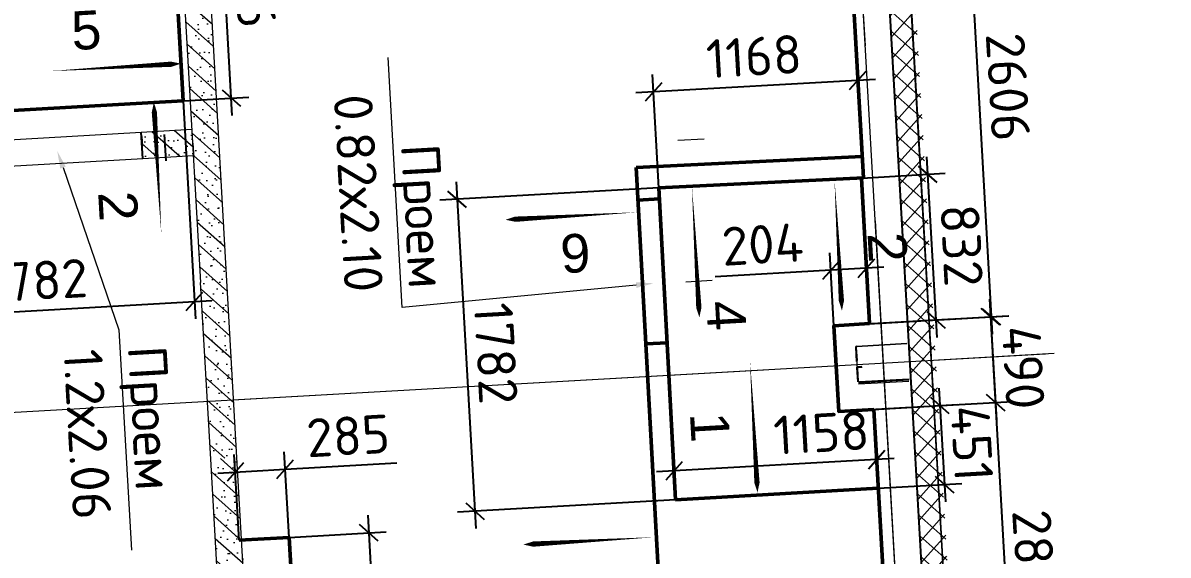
# Model space of a CAD drawing. Header units: metres. Extents: x 107714.6 to 107779.2, y 110780.1 to 110851.4.
# Drawn here: x 107724.92 to 107731.45, y 110825.01 to 110828.05 of the extents above; entities that cross this region are included whole.
import ezdxf
from ezdxf import colors
from ezdxf.entities.mleader import LeaderData, LeaderLine
from ezdxf.math import Vec2, Vec3

# ---------------------------------------------------------------- set-up
doc = ezdxf.new("R2010")
doc.units = ezdxf.units.M
doc.header["$PDMODE"] = 35
doc.header["$PDSIZE"] = 0.001
for name, pattern in [('_ШПТ__20_т__2_5__Линия сетки', [25, 20, -2.5, 0, -2.5]), ('CENTER', [50.8, 31.75, -6.35, 6.35, -6.35]), ('XKITLINE00', [0]), ('XKITLINE02', [4, 2, -2]), ('XKITLINE03', [6, 3, -1, 1, -1]), ('невидимаяX2', [19.05, 12.7, -6.35])]:
    doc.linetypes.add(name, pattern=pattern)
for name, color, linetype in [('2023.11.08_В_ОТКЛОНЕНИЯ', 7, 'Continuous'), ('_1-1_ Внутренние стены', 7, 'Continuous'), ('размеры факт', 7, 'Continuous')]:
    doc.layers.add(name, color=color, linetype=linetype)
for name, color, linetype, lineweight in [('Other', 250, 'Continuous', 0), ('Part', 5, 'Continuous', 0), ('ГКЛ', 250, 'Continuous', 50), ('ОСИ', 251, 'CENTER', 18), ('панели', 7, 'Continuous', 9), ('Стены', 7, 'Continuous', 18), ('Стены разрез', 7, 'Continuous', 30)]:
    doc.layers.add(name, color=color, linetype=linetype, lineweight=lineweight)
doc.styles.add('AxeAndPointZ', font='arial.ttf')
doc.styles.add('GOST 2.304 type A', font='isocpeur.ttf')
doc.styles.add('ISOCPEUR', font='isocpeur.ttf', dxfattribs={"height": 375})
doc.dimstyles.new('ISO-25', dxfattribs={"dimtxt": 0.22, "dimasz": 0.1, "dimexe": 0.1, "dimexo": 0, "dimgap": 0.06, "dimtad": 1, "dimdec": 0, "dimlfac": 1000, "dimtxsty": 'GOST 2.304 type A', "dimblk": 'OBLIQUE', "dimcen": 2.5, "dimdle": 0.1, "dimadec": 0, "dimazin": 0, "dimtfac": 1, "dimtdec": 0, "dimtmove": 0, "dimatfit": 3, "dimfxl": 1, "dimarcsym": 0})

# ---------------------------------------------------------------- blocks, each defined once
blk = doc.blocks.new('_Oblique')
at = {"color": 0, "linetype": 'ByBlock', "lineweight": -2}
blk.add_line((-0.5, -0.5), (0.5, 0.5), dxfattribs=at)
blk = doc.blocks.new('*D45')
at = {"layer": 'Defpoints', "color": 0, "lineweight": 9, "transparency": 16777216}
for p in [(107729.3273, 110828.9189, 0.021), (107729.7627, 110826.3335, 0.021), (107730.4445, 110826.3722)]:
    blk.add_point(p, dxfattribs=at)
at = {"layer": 'ГКЛ', "color": 0, "lineweight": -2, "transparency": 16777216}
for p, q in [((107730.291, 110829.0739), (107730.4502, 110826.2724)), ((107729.3273, 110828.9189), (107730.3965, 110828.9797)), ((107729.7627, 110826.3335), (107730.5444, 110826.3779))]:
    blk.add_line(p, q, dxfattribs=at)
at = {"layer": 'ГКЛ', "color": 0, "lineweight": -2, "transparency": 16777216, "xscale": 0.1, "yscale": 0.1, "zscale": 0.1}
for p, rotation in [((107730.2967, 110828.974), 93.25304974487426), ((107730.4445, 110826.3722), 273.2530497448743)]:
    blk.add_blockref('_Oblique', p, dxfattribs=dict(at, rotation=rotation))
at = {"layer": 'ГКЛ', "color": 0, "lineweight": 9, "transparency": 16777216, "insert": (107730.5403, 110827.6828), "char_height": 0.22, "attachment_point": 5, "rotation": 273.25305, "style": 'GOST 2.304 type A'}
blk.add_mtext('2606', dxfattribs=at)
blk = doc.blocks.new('*D46')
at = {"layer": 'Defpoints', "color": 0, "lineweight": 9, "transparency": 16777216}
for p in [(107729.7627, 110826.3335, 0.021), (107730.4684, 110825.8828), (107729.7865, 110825.844)]:
    blk.add_point(p, dxfattribs=at)
at = {"layer": 'ГКЛ', "color": 0, "lineweight": -2, "transparency": 16777216}
for p, q in [((107730.4349, 110826.4718), (107730.474, 110825.7829)), ((107729.7627, 110826.3335), (107730.5404, 110826.3777)), ((107729.7865, 110825.844), (107730.5682, 110825.8885))]:
    blk.add_line(p, q, dxfattribs=at)
at = {"layer": 'ГКЛ', "color": 0, "lineweight": -2, "transparency": 16777216, "xscale": 0.1, "yscale": 0.1, "zscale": 0.1}
for p, rotation in [((107730.4405, 110826.372), 93.25304974487426), ((107730.4684, 110825.8828), 273.2530497448743)]:
    blk.add_blockref('_Oblique', p, dxfattribs=dict(at, rotation=rotation))
at = {"layer": 'ГКЛ', "color": 0, "lineweight": 9, "transparency": 16777216, "insert": (107730.6273, 110826.0829), "char_height": 0.22, "attachment_point": 5, "rotation": 273.25305, "style": 'GOST 2.304 type A'}
blk.add_mtext('490', dxfattribs=at)
blk = doc.blocks.new('*D47')
at = {"layer": 'Defpoints', "color": 0, "lineweight": 9, "transparency": 16777216}
for p in [(107729.5471, 110826.3212, 0.021), (107730.6031, 110823.5125), (107729.9093, 110823.4731, 0.021)]:
    blk.add_point(p, dxfattribs=at)
at = {"layer": 'ГКЛ', "color": 0, "lineweight": -2, "transparency": 16777216}
for p, q in [((107730.4349, 110826.4718), (107730.6087, 110823.4127)), ((107729.5471, 110826.3212), (107730.5404, 110826.3777)), ((107729.9093, 110823.4731), (107730.7029, 110823.5182))]:
    blk.add_line(p, q, dxfattribs=at)
at = {"layer": 'ГКЛ', "color": 0, "lineweight": -2, "transparency": 16777216, "xscale": 0.1, "yscale": 0.1, "zscale": 0.1}
for p, rotation in [((107730.4405, 110826.372), 93.25304974487426), ((107730.6031, 110823.5125), 273.2530497448743)]:
    blk.add_blockref('_Oblique', p, dxfattribs=dict(at, rotation=rotation))
at = {"layer": 'ГКЛ', "color": 0, "lineweight": 9, "transparency": 16777216, "insert": (107730.6915, 110824.9519), "char_height": 0.22, "attachment_point": 5, "rotation": 273.25305, "style": 'GOST 2.304 type A'}
blk.add_mtext('2864', dxfattribs=at)
blk = doc.blocks.new('*D51')
at = {"layer": 'Defpoints', "color": 0, "lineweight": 9, "transparency": 16777216}
for p in [(107729.5291, 110826.6374), (107729.5471, 110826.3212, 0.021), (107729.7507, 110826.3328, 0.021)]:
    blk.add_point(p, dxfattribs=at)
at = {"layer": 'ГКЛ', "color": 0, "lineweight": -2, "transparency": 16777216}
for p, q in [((107729.5471, 110826.3212), (107729.5234, 110826.7372)), ((107729.7507, 110826.3328), (107729.7271, 110826.7488)), ((107729.8326, 110826.6546), (107729.5291, 110826.6374)), ((107729.5291, 110826.6374), (107728.8702, 110826.5999))]:
    blk.add_line(p, q, dxfattribs=at)
at = {"layer": 'ГКЛ', "color": 0, "lineweight": -2, "transparency": 16777216, "xscale": 0.1, "yscale": 0.1, "zscale": 0.1}
for p, rotation in [((107729.5291, 110826.6374), 183.2530497448743), ((107729.7328, 110826.649), 3.253049744874268)]:
    blk.add_blockref('_Oblique', p, dxfattribs=dict(at, rotation=rotation))
at = {"layer": 'ГКЛ', "color": 0, "lineweight": 9, "transparency": 16777216, "insert": (107729.1401, 110826.7855), "char_height": 0.22, "attachment_point": 5, "rotation": 3.25305, "style": 'GOST 2.304 type A'}
blk.add_mtext('204', dxfattribs=at)
blk = doc.blocks.new('*D100')
at = {"layer": 'Defpoints', "color": 0, "lineweight": 9, "transparency": 16777216}
for p in [(107729.6747, 110825.8377, 0.021), (107730.1775, 110825.4149), (107729.5266, 110825.3779)]:
    blk.add_point(p, dxfattribs=at)
at = {"layer": 'ГКЛ', "color": 0, "lineweight": -2, "transparency": 16777216}
for p, q in [((107730.1462, 110825.9646), (107730.1831, 110825.3151)), ((107729.6747, 110825.8377), (107730.2517, 110825.8705)), ((107729.5266, 110825.3779), (107730.2773, 110825.4206))]:
    blk.add_line(p, q, dxfattribs=at)
at = {"layer": 'ГКЛ', "color": 0, "lineweight": -2, "transparency": 16777216, "xscale": 0.1, "yscale": 0.1, "zscale": 0.1}
for p, rotation in [((107730.1519, 110825.8648), 93.25304974487426), ((107730.1775, 110825.4149), 273.2530497448743)]:
    blk.add_blockref('_Oblique', p, dxfattribs=dict(at, rotation=rotation))
at = {"layer": 'ГКЛ', "color": 0, "lineweight": 9, "transparency": 16777216, "insert": (107730.3344, 110825.6495), "char_height": 0.22, "attachment_point": 5, "rotation": 273.25305, "style": 'GOST 2.304 type A'}
blk.add_mtext('451', dxfattribs=at)
blk = doc.blocks.new('*D101')
at = {"layer": 'Defpoints', "color": 0, "lineweight": 9, "transparency": 16777216}
for p in [(107729.7054, 110827.1635), (107730.0825, 110827.1849), (107729.7627, 110826.3335)]:
    blk.add_point(p, dxfattribs=at)
at = {"layer": 'ГКЛ', "color": 0, "lineweight": -2, "transparency": 16777216}
for p, q in [((107730.1354, 110826.2545), (107730.0768, 110827.2847)), ((107729.7054, 110827.1635), (107730.1823, 110827.1906)), ((107729.7627, 110826.3335), (107730.2295, 110826.36))]:
    blk.add_line(p, q, dxfattribs=at)
at = {"layer": 'ГКЛ', "color": 0, "lineweight": -2, "transparency": 16777216, "xscale": 0.1, "yscale": 0.1, "zscale": 0.1}
for p, rotation in [((107730.0825, 110827.1849), 93.25304974487426), ((107730.1297, 110826.3543), 273.2530497448743)]:
    blk.add_blockref('_Oblique', p, dxfattribs=dict(at, rotation=rotation))
at = {"layer": 'ГКЛ', "color": 0, "lineweight": 9, "transparency": 16777216, "insert": (107730.2758, 110826.7793), "char_height": 0.22, "attachment_point": 5, "rotation": 273.25305, "style": 'GOST 2.304 type A'}
blk.add_mtext('832', dxfattribs=at)
blk = doc.blocks.new('*D106')
at = {"layer": 'Defpoints', "color": 0, "lineweight": 9, "transparency": 16777216}
for p in [(107728.6346, 110825.4921), (107729.8001, 110825.3933), (107728.644, 110825.3282)]:
    blk.add_point(p, dxfattribs=at)
at = {"layer": 'ГКЛ', "color": 0, "lineweight": -2, "transparency": 16777216}
for p, q in [((107729.8001, 110825.3933), (107729.7851, 110825.6576)), ((107729.8906, 110825.5635), (107728.5348, 110825.4864)), ((107728.644, 110825.3282), (107728.629, 110825.5919))]:
    blk.add_line(p, q, dxfattribs=at)
at = {"layer": 'ГКЛ', "color": 0, "lineweight": -2, "transparency": 16777216, "xscale": 0.1, "yscale": 0.1, "zscale": 0.1}
for p, rotation in [((107729.7908, 110825.5578), 3.253049744874268), ((107728.6346, 110825.4921), 183.2530497448743)]:
    blk.add_blockref('_Oblique', p, dxfattribs=dict(at, rotation=rotation))
at = {"layer": 'ГКЛ', "color": 0, "lineweight": 9, "transparency": 16777216, "insert": (107729.4756, 110825.7101), "char_height": 0.22, "attachment_point": 5, "rotation": 3.25305, "style": 'GOST 2.304 type A'}
blk.add_mtext('1158', dxfattribs=at)
blk = doc.blocks.new('*D107')
at = {"layer": 'Defpoints', "color": 0, "lineweight": 9, "transparency": 16777216}
for p in [(107728.5488, 110827.1078), (107728.644, 110825.3282), (107727.4997, 110825.2632)]:
    blk.add_point(p, dxfattribs=at)
at = {"layer": 'ГКЛ', "color": 0, "lineweight": -2, "transparency": 16777216}
for p, q in [((107728.5488, 110827.1078), (107727.2987, 110827.0368)), ((107727.3929, 110827.1423), (107727.5054, 110825.1633)), ((107728.644, 110825.3282), (107727.3999, 110825.2575))]:
    blk.add_line(p, q, dxfattribs=at)
at = {"layer": 'ГКЛ', "color": 0, "lineweight": -2, "transparency": 16777216, "xscale": 0.1, "yscale": 0.1, "zscale": 0.1}
for p, rotation in [((107727.3986, 110827.0425), 93.25304974487426), ((107727.4997, 110825.2632), 273.2530497448743)]:
    blk.add_blockref('_Oblique', p, dxfattribs=dict(at, rotation=rotation))
at = {"layer": 'ГКЛ', "color": 0, "lineweight": 9, "transparency": 16777216, "insert": (107727.6189, 110826.1625), "char_height": 0.22, "attachment_point": 5, "rotation": 273.25305, "style": 'GOST 2.304 type A'}
blk.add_mtext('1782', dxfattribs=at)
blk = doc.blocks.new('*D108')
at = {"layer": 'Defpoints', "color": 0, "lineweight": 9, "transparency": 16777216}
for p in [(107728.5177, 110827.6547), (107729.7155, 110827.1639), (107728.5488, 110827.1078)]:
    blk.add_point(p, dxfattribs=at)
at = {"layer": 'ГКЛ', "color": 0, "lineweight": -2, "transparency": 16777216}
for p, q in [((107729.7155, 110827.1639), (107729.6782, 110827.8209)), ((107728.5488, 110827.1078), (107728.5121, 110827.7546)), ((107729.7837, 110827.7267), (107728.4179, 110827.6491))]:
    blk.add_line(p, q, dxfattribs=at)
at = {"layer": 'ГКЛ', "color": 0, "lineweight": -2, "transparency": 16777216, "xscale": 0.1, "yscale": 0.1, "zscale": 0.1}
for p, rotation in [((107729.6838, 110827.721), 3.253049744874268), ((107728.5177, 110827.6547), 183.2530497448743)]:
    blk.add_blockref('_Oblique', p, dxfattribs=dict(at, rotation=rotation))
at = {"layer": 'ГКЛ', "color": 0, "lineweight": 9, "transparency": 16777216, "insert": (107729.0911, 110827.8576), "char_height": 0.22, "attachment_point": 5, "rotation": 3.25305, "style": 'GOST 2.304 type A'}
blk.add_mtext('1168', dxfattribs=at)
blk = doc.blocks.new('*D133')
at = {"layer": 'Defpoints', "color": 0, "lineweight": 9, "transparency": 16777216}
for p in [(107725.8346, 110827.6045), (107724.0554, 110827.5034), (107725.8996, 110826.4596)]:
    blk.add_point(p, dxfattribs=at)
at = {"layer": 'ГКЛ', "color": 0, "lineweight": -2, "transparency": 16777216}
for p, q in [((107725.8346, 110827.6045), (107725.9053, 110826.3598)), ((107724.0554, 110827.5034), (107724.1262, 110826.2586)), ((107724.0207, 110826.3528), (107725.9995, 110826.4653))]:
    blk.add_line(p, q, dxfattribs=at)
at = {"layer": 'ГКЛ', "color": 0, "lineweight": -2, "transparency": 16777216, "xscale": 0.1, "yscale": 0.1, "zscale": 0.1}
for p, rotation in [((107725.8996, 110826.4596), 3.253049745424537), ((107724.1205, 110826.3585), 183.2530497454245)]:
    blk.add_blockref('_Oblique', p, dxfattribs=dict(at, rotation=rotation))
at = {"layer": 'ГКЛ', "color": 0, "lineweight": 9, "transparency": 16777216, "insert": (107725.0004, 110826.5788), "char_height": 0.22, "attachment_point": 5, "rotation": 3.25305, "style": 'GOST 2.304 type A'}
blk.add_mtext('1782', dxfattribs=at)
blk = doc.blocks.new('*D134')
at = {"layer": 'Defpoints', "color": 0, "lineweight": 9, "transparency": 16777216}
for p in [(107725.757, 110828.9683), (107726.0323, 110828.984), (107725.8346, 110827.6045)]:
    blk.add_point(p, dxfattribs=at)
at = {"layer": 'ГКЛ', "color": 0, "lineweight": -2, "transparency": 16777216}
for p, q in [((107726.1155, 110827.5203), (107726.0267, 110829.0838)), ((107725.757, 110828.9683), (107726.1322, 110828.9897)), ((107725.8346, 110827.6045), (107726.2097, 110827.6259))]:
    blk.add_line(p, q, dxfattribs=at)
at = {"layer": 'ГКЛ', "color": 0, "lineweight": -2, "transparency": 16777216, "xscale": 0.1, "yscale": 0.1, "zscale": 0.1}
for p, rotation in [((107726.0323, 110828.984), 93.25304974542452), ((107726.1099, 110827.6202), 273.2530497454246)]:
    blk.add_blockref('_Oblique', p, dxfattribs=dict(at, rotation=rotation))
at = {"layer": 'ГКЛ', "color": 0, "lineweight": 9, "transparency": 16777216, "insert": (107726.2408, 110828.3117), "char_height": 0.22, "attachment_point": 5, "rotation": 273.25305, "style": 'GOST 2.304 type A'}
blk.add_mtext('1366', dxfattribs=at)
blk = doc.blocks.new('*D139')
at = {"layer": 'Defpoints', "color": 0, "lineweight": 9, "transparency": 16777216}
for p in [(107726.4173, 110825.5021), (107726.1548, 110825.0973, -0.027), (107726.4394, 110825.1134, -0.027)]:
    blk.add_point(p, dxfattribs=at)
at = {"layer": 'ГКЛ', "color": 0, "lineweight": -2, "transparency": 16777216}
for p, q in [((107726.4394, 110825.1134), (107726.4116, 110825.6019)), ((107726.1548, 110825.0973), (107726.1271, 110825.5858)), ((107726.4173, 110825.5021), (107727.0543, 110825.5383)), ((107726.0329, 110825.4802), (107726.4173, 110825.5021))]:
    blk.add_line(p, q, dxfattribs=at)
at = {"layer": 'ГКЛ', "color": 0, "lineweight": -2, "transparency": 16777216, "xscale": 0.1, "yscale": 0.1, "zscale": 0.1}
for p, rotation in [((107726.1327, 110825.4859), 183.2530497454245), ((107726.4173, 110825.5021), 3.253049745424537)]:
    blk.add_blockref('_Oblique', p, dxfattribs=dict(at, rotation=rotation))
at = {"layer": 'ГКЛ', "color": 0, "lineweight": 9, "transparency": 16777216, "insert": (107726.776, 110825.6928), "char_height": 0.22, "attachment_point": 5, "rotation": 3.25305, "style": 'GOST 2.304 type A'}
blk.add_mtext('285', dxfattribs=at)
blk = doc.blocks.new('*D140')
at = {"layer": 'Defpoints', "color": 0, "lineweight": 9, "transparency": 16777216}
for p in [(107726.4394, 110825.1134), (107726.4637, 110824.6851, -0.027), (107726.9185, 110824.711)]:
    blk.add_point(p, dxfattribs=at)
at = {"layer": 'ГКЛ', "color": 0, "lineweight": -2, "transparency": 16777216}
for p, q in [((107726.8885, 110825.2391), (107726.9185, 110824.711)), ((107726.4394, 110825.1134), (107726.994, 110825.1449)), ((107726.4637, 110824.6851), (107727.0183, 110824.7166)), ((107726.9185, 110824.711), (107726.9559, 110824.052))]:
    blk.add_line(p, q, dxfattribs=at)
at = {"layer": 'ГКЛ', "color": 0, "lineweight": -2, "transparency": 16777216, "xscale": 0.1, "yscale": 0.1, "zscale": 0.1}
for p, rotation in [((107726.8941, 110825.1393), 93.25304974542452), ((107726.9185, 110824.711), 273.2530497454246)]:
    blk.add_blockref('_Oblique', p, dxfattribs=dict(at, rotation=rotation))
at = {"layer": 'ГКЛ', "color": 0, "lineweight": 9, "transparency": 16777216, "insert": (107727.1098, 110824.3412), "char_height": 0.22, "attachment_point": 5, "rotation": 273.25305, "style": 'GOST 2.304 type A'}
blk.add_mtext('429', dxfattribs=at)

msp = doc.modelspace()

# ---------------------------------------------------------------- hatches: boundary and pattern name
at = {"layer": '_1-1_ Внутренние стены', "linetype": 'Continuous', "lineweight": 0, "true_color": 0x000000}
h = msp.add_hatch(dxfattribs=at)
h.set_pattern_fill('ГАЗОБЕТОН_0004', color=18, scale=0.001, angle=-86.74695, style=0, pattern_type=2)
h.set_pattern_definition([(318.25305, (107717.72832, 110785.48446), (0.05992578, 0.06714835), []), (3.25305, (107717.78824, 110785.55161), (-0.00459642, 0.08086948), [0, -0.054, 0, -0.081]), (68.25305, (107717.85539, 110785.491684), (0.07523517, -0.03001115), [0, -0.0396, 0, -0.0684])])
h.paths.add_polyline_path([(107725.9387, 110829.1524), (107725.789, 110829.1439), (107725.9927, 110825.5597), (107726.1425, 110825.5682)])
h = msp.add_hatch(dxfattribs=at)
h.set_pattern_fill('ГАЗОБЕТОН_0004', color=18, scale=0.001, angle=-86.74695, style=0, pattern_type=2)
h.set_pattern_definition([(318.25305, (107720.7186, 110783.9473), (0.05992578, 0.06714835), []), (3.25305, (107720.77852, 110784.014444), (-0.00459642, 0.08086948), [0, -0.054, 0, -0.081]), (68.25305, (107720.84567, 110783.95452), (0.07523517, -0.03001115), [0, -0.0396, 0, -0.0684])])
h.paths.add_polyline_path([(107725.5959, 110827.4258), (107725.8857, 110827.4423), (107725.8942, 110827.2925), (107725.6044, 110827.2761)])
h = msp.add_hatch(dxfattribs=at)
h.set_pattern_fill('ГАЗОБЕТОН_0004', color=18, scale=0.001, angle=-86.74695, style=0, pattern_type=2)
h.set_pattern_definition([(318.25305, (107717.932035, 110781.90025), (0.05992578, 0.06714835), []), (3.25305, (107717.99196, 110781.967395), (-0.00459642, 0.08086948), [0, -0.054, 0, -0.081]), (68.25305, (107718.05911, 110781.90747), (0.07523517, -0.03001115), [0, -0.0396, 0, -0.0684])])
h.paths.add_polyline_path([(107726.1425, 110825.5682), (107725.9927, 110825.5597), (107726.1326, 110823.0987), (107726.2823, 110823.1072)])
at = {"layer": 'панели', "lineweight": 9}
h = msp.add_hatch(dxfattribs=at)
h.set_pattern_fill('FP_5', color=256, scale=0.001, angle=-86.74695, style=0, pattern_type=2)
h.set_pattern_definition([(318.25305, (107716.84761, 110843.49968), (0.05659657, 0.0634179), []), (48.25305, (107716.84761, 110843.49968), (-0.0634179, 0.05659657), [])])
h.paths.add_polyline_path([(107730.1462, 110823.2317), (107730.2919, 110823.2399), (107729.9526, 110829.2103), (107729.8068, 110829.202), (107730.1387, 110823.3623)], flags=0)
h = msp.add_hatch(dxfattribs=at)
h.set_pattern_fill('FP_4', color=256, scale=0.001, angle=-86.74695, style=0, pattern_type=2)
h.set_pattern_definition([(318.25305, (107716.82265, 110843.49826), (0.0998763, 0.1119139), [])])
h.paths.add_polyline_path([(107730.267, 110823.2385), (107730.269, 110823.2386), (107729.9296, 110829.209), (107729.9276, 110829.2089), (107730.2595, 110823.3692)], flags=0)

# ---------------------------------------------------------------- linework, layer by layer
msp.add_lwpolyline([(107725.6045, 110827.2755), (107725.596, 110827.4252)])
at = {"elevation": 20.5633}
msp.add_lwpolyline([(107725.7274, 110827.4112), (107725.7359, 110827.2614)], dxfattribs=at)
at = {"layer": '2023.11.08_В_ОТКЛОНЕНИЯ'}
for points in [[(107725.0737, 110827.7738, 0, 0, 0), (107725.8225, 110827.8164, 0, 0.16, 0), (107725.523, 110827.7993, 0.03, 0.03, 0), (107725.0737, 110827.7738, 0, 0, 0)], [(107725.7106, 110826.8463, 0, 0, 0), (107725.668, 110827.5951, 0, 0.16, 0), (107725.685, 110827.2956, 0.03, 0.03, 0), (107725.7106, 110826.8463, 0, 0, 0)], [(107729.5503, 110827.156, 0, 0, 0), (107729.5929, 110826.4072, 0, 0.16, 0), (107729.5758, 110826.7067, 0.03, 0.03, 0), (107729.5503, 110827.156, 0, 0, 0)], [(107728.7372, 110827.1169, 0, 0, 0), (107728.7798, 110826.3681, 0, 0.16, 0), (107728.7628, 110826.6676, 0.03, 0.03, 0), (107728.7372, 110827.1169, 0, 0, 0)], [(107729.0686, 110826.1178, 0, 0, 0), (107729.1112, 110825.369, 0, 0.16, 0), (107729.0942, 110825.6685, 0.03, 0.03, 0), (107729.0686, 110826.1178, 0, 0, 0)]]:
    msp.add_lwpolyline(points, format="xyseb", dxfattribs=at)
at = {"layer": '2023.11.08_В_ОТКЛОНЕНИЯ', "elevation": -0.009}
for points in [[(107728.4229, 110826.9681, 0, 0, 0), (107727.6741, 110826.9255, 0, 0.16, 0), (107727.9736, 110826.9425, 0.03, 0.03, 0), (107728.4229, 110826.9681, 0, 0, 0)], [(107728.5245, 110825.1143, 0, 0, 0), (107727.7757, 110825.0718, 0, 0.16, 0), (107728.0752, 110825.0888, 0.03, 0.03, 0), (107728.5245, 110825.1143, 0, 0, 0)]]:
    msp.add_lwpolyline(points, format="xyseb", dxfattribs=at)
at = {"layer": 'Other', "linetype": 'XKITLINE03', "lineweight": 15}
for p, q in [((107728.76, 110844.8903), (107731.3824, 110798.752)), ((107726.1502, 110825.8992), (107730.8027, 110826.1636))]:
    msp.add_line(p, q, dxfattribs=at)
at = {"layer": 'Part', "color": 0, "linetype": 'XKITLINE00', "lineweight": 9}
for p, q in [((107729.6697, 110826.1979), (107729.6697, 110826.1988)), ((107729.6697, 110826.1979), (107729.6743, 110826.117)), ((107729.6722, 110826.1986), (107729.6722, 110826.198)), ((107729.6723, 110826.1956), (107729.6723, 110826.1965)), ((107729.6723, 110826.1956), (107729.6765, 110826.1226)), ((107729.6748, 110826.1963), (107729.6748, 110826.1957)), ((107729.6748, 110826.1957), (107729.6789, 110826.1228)), ((107729.6749, 110826.2046), (107729.6758, 110826.2048)), ((107729.676, 110826.2023), (107729.6754, 110826.2022)), ((107729.6758, 110826.2048), (107729.9623, 110826.221)), ((107729.676, 110826.2023), (107729.9626, 110826.2186)), ((107729.6775, 110826.2023), (107729.6783, 110826.2024)), ((107729.6763, 110826.0821), (107729.6763, 110826.083)), ((107729.6763, 110826.0821), (107729.6809, 110826.0012)), ((107729.6788, 110826.0828), (107729.6788, 110826.0821)), ((107729.6788, 110826.0821), (107729.6833, 110826.0014)), ((107729.6791, 110826.0768), (107729.6791, 110826.0777)), ((107729.6791, 110826.0768), (107729.6832, 110826.0038)), ((107729.6816, 110826.0775), (107729.6816, 110826.0769)), ((107729.6816, 110826.0769), (107729.6857, 110826.004)), ((107729.6826, 110826.0865), (107729.682, 110826.0864)), ((107729.706, 110826.0878), (107729.6826, 110826.0865)), ((107729.6843, 110826.0835), (107729.6851, 110826.0836)), ((107729.6853, 110826.0811), (107729.6848, 110826.081)), ((107729.6851, 110826.0836), (107729.7086, 110826.0849)), ((107729.7088, 110826.0824), (107729.6853, 110826.0811)), ((107729.6877, 110825.9976), (107729.9742, 110826.0139)), ((107729.6877, 110825.9951), (107729.9742, 110826.0114)), ((107729.6899, 110826.0002), (107729.9765, 110826.0165)), ((107729.69, 110825.9977), (107729.9765, 110826.014))]:
    msp.add_line(p, q, dxfattribs=at)
at = {"layer": 'Part', "color": 0, "linetype": 'XKITLINE02', "lineweight": 9}
msp.add_line((107729.973, 110826.0163), (107729.6934, 110826.0004), dxfattribs=at)
at = {"layer": 'Part', "color": 0, "linetype": 'XKITLINE00', "lineweight": 9}
for points, elevation in [([(107729.6757, 110826.151), (107729.6803, 110826.0702)], 21.1325), ([(107729.6881, 110825.989), (107729.9746, 110826.0053)], 20.7393)]:
    msp.add_lwpolyline(points, dxfattribs=dict(at, elevation=elevation))
for centre, radius in [((107729.6762, 110826.1983), 0.0065), ((107729.6762, 110826.1983), 0.00399), ((107729.6788, 110826.1959), 0.00651), ((107729.6788, 110826.1959), 0.004), ((107729.6827, 110826.0825), 0.0065), ((107729.6827, 110826.0825), 0.00399), ((107729.6856, 110826.0771), 0.00651), ((107729.6856, 110826.0771), 0.004)]:
    msp.add_arc(centre, radius, 101.43487, 175.07123, dxfattribs=at)
at = {"layer": 'ГКЛ', "lineweight": 50}
for points, elevation in [([(107729.3182, 110829.0797), (107729.3273, 110828.9189), (107729.6148, 110828.9353), (107729.7155, 110827.1639)], 0.021), ([(107728.419, 110827.2247), (107728.6587, 110822.8512)], -0.009), ([(107729.7035, 110827.1633), (107729.7507, 110826.3328)], 0.021), ([(107729.7507, 110826.3328), (107729.5471, 110826.3212), (107729.5749, 110825.832), (107729.7745, 110825.8434)], 0.021), ([(107729.7745, 110825.8434), (107729.9093, 110823.4731), (107729.6826, 110823.4602), (107729.7138, 110822.9112), (107729.9505, 110822.9246)], 0.021), ([(107726.1548, 110825.0973), (107726.4394, 110825.1134), (107726.4637, 110824.6851), (107726.1792, 110824.6689)], -0.027)]:
    msp.add_lwpolyline(points, dxfattribs=dict(at, elevation=elevation))
for points in [[(107725.757, 110828.9683), (107725.8346, 110827.6045), (107724.0554, 110827.5034), (107723.9887, 110828.6775), (107724.3341, 110828.6972), (107724.3237, 110828.8809), (107725.757, 110828.9683)], [(107729.7085, 110827.2868), (107728.419, 110827.2247)], [(107729.7155, 110827.1639), (107728.5488, 110827.1078)], [(107728.5488, 110827.1078), (107728.644, 110825.3282)], [(107728.5523, 110827.0449), (107728.4292, 110827.0382)], [(107728.5972, 110826.2242), (107728.4742, 110826.2174)], [(107729.8001, 110825.3933), (107728.644, 110825.3282)]]:
    msp.add_lwpolyline(points, dxfattribs=at)
at = {"layer": 'ОСИ', "linetype": '_ШПТ__20_т__2_5__Линия сетки'}
for p, q in [((107728.76, 110844.8903), (107731.4531, 110797.5077)), ((107716.414, 110825.3458), (107730.7536, 110826.1608))]:
    msp.add_line(p, q, dxfattribs=at)
at = {"layer": 'панели'}
for p, q in [((107729.8048, 110829.2019), (107730.1442, 110823.2315)), ((107730.269, 110823.2386), (107729.9296, 110829.209)), ((107725.6003, 110827.4004), (107725.6034, 110827.3455)), ((107725.8975, 110827.2821), (107725.8929, 110827.362)), ((107728.6567, 110827.3788), (107728.8064, 110827.3873)), ((107728.8524, 110826.5788), (107728.7026, 110826.5703))]:
    msp.add_line(p, q, dxfattribs=at)
at = {"layer": 'панели', "lineweight": 9}
for p, q in [((107730.1462, 110823.2317), (107729.8068, 110829.202)), ((107730.267, 110823.2385), (107729.9276, 110829.2089))]:
    msp.add_line(p, q, dxfattribs=at)
at = {"layer": 'Стены', "lineweight": 18}
for points in [[(107725.9354, 110826.5681), (107725.7878, 110829.1639)], [(107726.0849, 110826.5766), (107725.9374, 110829.1724)], [(107725.5959, 110827.4258), (107725.8857, 110827.4423)], [(107725.6045, 110827.2755), (107725.8942, 110827.2919)], [(107726.1323, 110823.0987), (107725.9925, 110825.5597)], [(107725.9934, 110825.5471), (107725.9927, 110825.5597)], [(107726.2821, 110823.1072), (107726.1422, 110825.5682)]]:
    msp.add_lwpolyline(points, dxfattribs=at)
at = {"layer": 'Стены', "linetype": 'невидимаяX2'}
for points in [[(107724.2881, 110827.3509), (107725.596, 110827.4252)], [(107724.2966, 110827.2011), (107725.6045, 110827.2755)], [(107726.1422, 110825.5682), (107726.0849, 110826.5766)], [(107725.9925, 110825.5597), (107725.9351, 110826.5681)]]:
    msp.add_lwpolyline(points, dxfattribs=at)
at = {"layer": 'Стены разрез', "lineweight": 5}
for p, q in [((107729.8019, 110829.2017), (107730.1413, 110823.2314)), ((107730.2661, 110823.2385), (107729.9267, 110829.2088))]:
    msp.add_line(p, q, dxfattribs=at)

# ---------------------------------------------------------------- texts
at = {"layer": '2023.11.08_В_ОТКЛОНЕНИЯ', "style": 'AxeAndPointZ'}
for s, p in [('5', (107725.2034, 110827.8934)), ('9', (107727.9932, 110826.6199, -0.009))]:
    msp.add_text(s, height=0.22, rotation=3.25305, dxfattribs=at).set_placement(p)
at = {"layer": '2023.11.08_В_ОТКЛОНЕНИЯ', "char_height": 0.22, "attachment_point": 1, "rotation": 273.25305, "style": 'AxeAndPointZ'}
for s, insert in [('2', (107725.5698, 110827.0948, 0.03)), ('2', (107729.9582, 110826.8599, 0.03)), ('4', (107729.0385, 110826.4707, 0.03)), ('1', (107728.9451, 110825.8332, 0.03))]:
    msp.add_mtext(s, dxfattribs=dict(at, insert=insert))

# ---------------------------------------------------------------- dimensions: what is measured, and where the dimension line sits
at = {"layer": 'ГКЛ', "lineweight": 9}
for base, p1, p2, angle, picture, middle in [((107726.0323, 110828.984), (107725.8346, 110827.6045), (107725.757, 110828.9683), 273.25305, '*D134', (107726.2408, 110828.3117)), ((107730.4445, 110826.3722), (107729.3273, 110828.9189, 0.021), (107729.7627, 110826.3335, 0.021), 273.25305, '*D45', (107730.5403, 110827.6828)), ((107728.5177, 110827.6547), (107729.7155, 110827.1639), (107728.5488, 110827.1078), 3.25305, '*D108', (107729.0911, 110827.8576)), ((107725.8996, 110826.4596), (107724.0554, 110827.5034), (107725.8346, 110827.6045), 3.25305, '*D133', (107725.0004, 110826.5788)), ((107730.0825, 110827.1849), (107729.7627, 110826.3335), (107729.7054, 110827.1635), 273.25305, '*D101', (107730.2758, 110826.7793)), ((107727.4997, 110825.2632), (107728.5488, 110827.1078), (107728.644, 110825.3282), 273.25305, '*D107', (107727.6189, 110826.1625)), ((107729.5291, 110826.6374), (107729.7507, 110826.3328, 0.021), (107729.5471, 110826.3212, 0.021), 3.25305, '*D51', (107729.1401, 110826.7855)), ((107730.6031, 110823.5125), (107729.5471, 110826.3212, 0.021), (107729.9093, 110823.4731, 0.021), 273.25305, '*D47', (107730.6915, 110824.9519)), ((107726.4173, 110825.5021), (107726.1548, 110825.0973, -0.027), (107726.4394, 110825.1134, -0.027), 3.25305, '*D139', (107726.776, 110825.6928)), ((107726.9185, 110824.711), (107726.4394, 110825.1134), (107726.4637, 110824.6851, -0.027), 273.25305, '*D140', (107727.1098, 110824.3412))]:
    dim = msp.add_linear_dim(base=base, p1=p1, p2=p2, angle=angle, dimstyle='ISO-25', dxfattribs=at)
    dim.commit()
    dim.dimension.update_dxf_attribs({"geometry": picture, "text_midpoint": middle})
for base, p1, p2, angle, picture, middle in [((107730.4684, 110825.8828), (107729.7627, 110826.3335, 0.021), (107729.7865, 110825.844), 273.25305, '*D46', (107730.4575, 110826.0732)), ((107730.1775, 110825.4149), (107729.6747, 110825.8377, 0.021), (107729.5266, 110825.3779), 273.25305, '*D100', (107730.1647, 110825.6398)), ((107728.6346, 110825.4921), (107729.8001, 110825.3933), (107728.644, 110825.3282), 3.25305, '*D106', (107729.4853, 110825.5404))]:
    dim = msp.add_linear_dim(base=base, p1=p1, p2=p2, angle=angle, dimstyle='ISO-25', dxfattribs=at)
    dim.commit()
    dim.dimension.update_dxf_attribs({"geometry": picture, "text_midpoint": middle, "dimtype": 160})

# ---------------------------------------------------------------- leaders
at = {"layer": 'размеры факт'}
ml = msp.add_multileader_mtext('Standard', dxfattribs=at)
ml.set_content('Проем\\P1.2х2.06', color=256, style='ISOCPEUR')
ml.set_leader_properties(lineweight=5)
ml.build(insert=Vec2(0, 0))
ml.multileader.update_dxf_attribs({"has_dogleg": 0, "text_left_attachment_type": 6, "text_right_attachment_type": 6, "arrow_head_size": 0.1})
ctx = ml.context
ctx.base_point, ctx.char_height, ctx.arrow_head_size, ctx.landing_gap_size, ctx.plane_origin, ctx.plane_x_axis, ctx.plane_y_axis = Vec3(107725.4689, 110826.2984), 0.22, 0.1, 0.1, Vec3(107725.9431, 110825.0623), Vec3(0.056746, -0.998389), Vec3(0.998389, 0.056746)
ctx.left_attachment, ctx.right_attachment = 6, 6
notes = []
notes.append((ctx, [(0, (1, 1, 0), (107725.015, 110834.2855), (0.056746, -0.998389), 8, [(0, [(107725.1173, 110827.3175)], 0, [])])]))
ctx.mtext.insert, ctx.mtext.text_direction, ctx.mtext.flow_direction = Vec3(107725.7382, 110826.2136), Vec3(0.056746, -0.998389), 5
ml = msp.add_multileader_mtext('Standard', dxfattribs=at)
ml.set_content('Проем\\P0.82х2.10', color=256, style='ISOCPEUR')
ml.set_leader_properties(lineweight=5)
ml.build(insert=Vec2(0, 0))
ml.multileader.update_dxf_attribs({"has_dogleg": 0, "text_left_attachment_type": 6, "text_right_attachment_type": 6, "arrow_head_size": 0.1})
ctx = ml.context
ctx.base_point, ctx.char_height, ctx.arrow_head_size, ctx.landing_gap_size, ctx.plane_origin, ctx.plane_x_axis, ctx.plane_y_axis = Vec3(107727.1627, 110823.3508), 0.22, 0.1, 0.1, Vec3(107727.6827, 110821.828), Vec3(0.056746, -0.998389), Vec3(0.998389, 0.056746)
ctx.left_attachment, ctx.right_attachment = 6, 6
notes.append((ctx, [(0, (1, 1, 0), (107726.7087, 110831.3379), (0.056746, -0.998389), 8, [(0, [(107728.7101, 110823.5339)], 0, [])])]))
ctx.mtext.insert, ctx.mtext.text_direction, ctx.mtext.flow_direction = Vec3(107727.432, 110823.2659), Vec3(0.056746, -0.998389), 5
ml = msp.add_multileader_mtext('Standard', dxfattribs=at)
ml.set_content('Проем\\P0.82х2.10', color=256, style='ISOCPEUR')
ml.set_leader_properties(lineweight=5)
ml.build(insert=Vec2(0, 0))
ml.multileader.update_dxf_attribs({"has_dogleg": 0, "text_left_attachment_type": 6, "text_right_attachment_type": 6, "arrow_head_size": 0.1})
ctx = ml.context
ctx.base_point, ctx.char_height, ctx.arrow_head_size, ctx.landing_gap_size, ctx.plane_origin, ctx.plane_x_axis, ctx.plane_y_axis = Vec3(107727.0098, 110827.7451), 0.22, 0.1, 0.1, Vec3(107727.4927, 110826.3552), Vec3(0.056746, -0.998389), Vec3(0.998389, 0.056746)
ctx.left_attachment, ctx.right_attachment, ctx.text_align_type = 6, 6, 2
notes.append((ctx, [(1, (1, 1, 0), (107727.5388, 110818.4381), (-0.056746, 0.998389), 8, [(0, [(107728.5189, 110826.5627)], 0, [])])]))
ctx.mtext.insert, ctx.mtext.text_direction, ctx.mtext.alignment, ctx.mtext.flow_direction = Vec3(107727.3427, 110826.54), Vec3(0.056746, -0.998389), 3, 5
for ctx, leaders in notes:
    for number, flags, end, landing, length, lines in leaders:
        leader = LeaderData()
        leader.index, (leader.has_last_leader_line, leader.has_dogleg_vector, leader.attachment_direction) = number, flags
        leader.last_leader_point, leader.dogleg_vector, leader.dogleg_length = Vec3(end), Vec3(landing), length
        for number, points, colour, breaks in lines:
            line = LeaderLine()
            line.index, line.vertices, line.color, line.breaks = number, Vec3.list(points), colors.encode_raw_color(colour), breaks
            leader.lines.append(line)
        ctx.leaders.append(leader)

doc.saveas('drawing.dxf')
